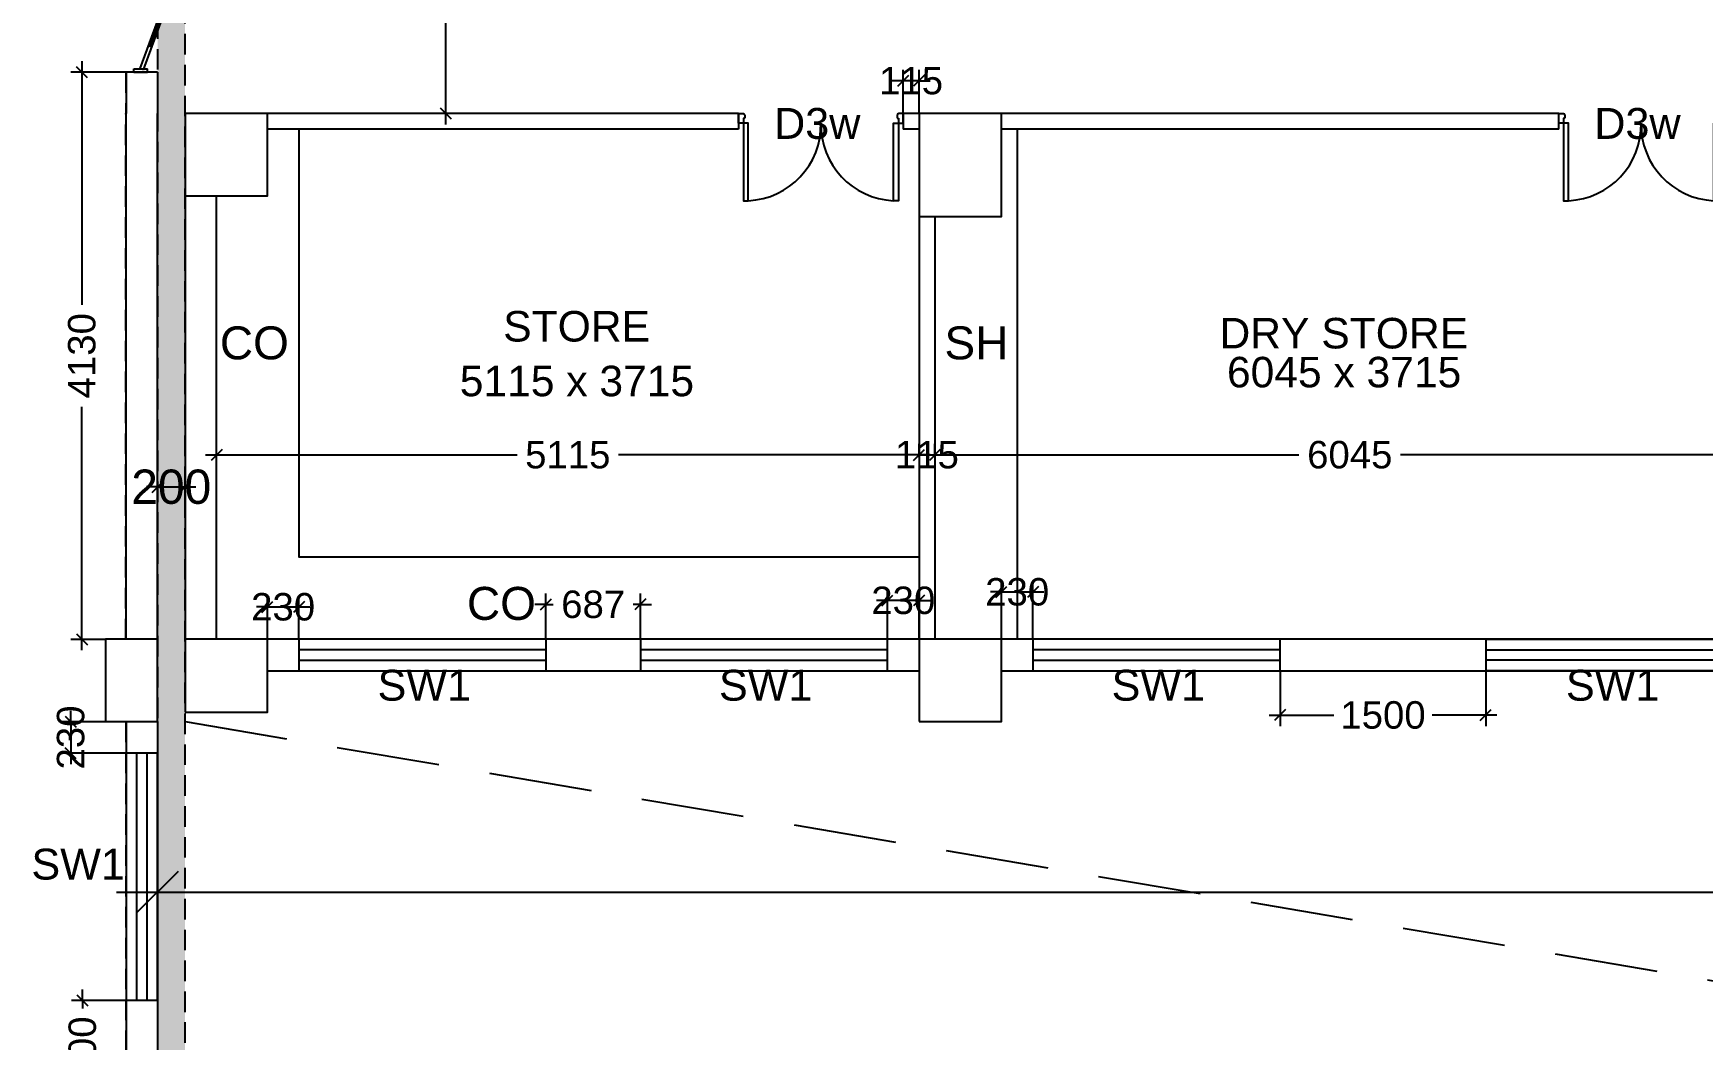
# Model space of a CAD drawing. Extents: x 6345096 to 6738923, y -6490958 to -6305885.
# Drawn here: x 6575885 to 6588046, y -6354227 to -6346897 of the extents above; entities that cross this region are included whole.
import ezdxf
from ezdxf.enums import TextEntityAlignment as Align

# ---------------------------------------------------------------- set-up
doc = ezdxf.new("R2010")
doc.units = 0
doc.header["$LTSCALE"] = 600
doc.header["$MEASUREMENT"] = 0
doc.header["$PDMODE"] = 35
doc.linetypes.add('HIDDEN', pattern=[0.375, 0.25, -0.125])
doc.linetypes.add('HIDDEN2', pattern=[0.1875, 0.125, -0.0625])
doc.layers.get('0').update_dxf_attribs({"linetype": 'CONTINUOUS'})
doc.layers.get('Defpoints').update_dxf_attribs({"linetype": 'CONTINUOUS'})
for name, color, linetype in [('Counter', 7, 'CONTINUOUS'), ('DIM WARKING', 8, 'CONTINUOUS'), ('DIMEN', 5, 'CONTINUOUS'), ('DOOR', 32, 'CONTINUOUS'), ('Duct', 8, 'CONTINUOUS'), ('Exp.Joint', 104, 'CONTINUOUS'), ('HS', 251, 'CONTINUOUS'), ('joinery', 7, 'CONTINUOUS'), ('LA-column', 3, 'CONTINUOUS'), ('Room Dim', 1, 'CONTINUOUS'), ('TEXT', 6, 'CONTINUOUS'), ('Walls', 7, 'CONTINUOUS'), ('WIN', 151, 'CONTINUOUS'), ('Working Dim', 5, 'CONTINUOUS')]:
    doc.layers.add(name, color=color, linetype=linetype)
doc.styles.add('ari', font='arial.ttf')
doc.styles.add('ARIAL', font='arial.ttf')
doc.styles.get("Standard").update_dxf_attribs({"font": 'romans.shx'})
doc.dimstyles.new('int. dim', dxfattribs={"dimtxt": 200, "dimasz": 80, "dimexe": 80, "dimexo": 0, "dimgap": 70, "dimtad": 0, "dimdec": 0, "dimzin": 12, "dimdsep": 46, "dimtxsty": 'ari', "dimblk": 'OBLIQUE', "dimcen": 2, "dimdle": 80, "dimclrd": 256, "dimclre": 256, "dimclrt": 6, "dimadec": 0, "dimazin": 0, "dimtfac": 1, "dimtdec": 0, "dimtix": 1, "dimtmove": 2, "dimatfit": 3, "dimfxl": 1, "dimtolj": 1, "dimtzin": 0, "dimlwd": -1, "dimlwe": -1, "dimarcsym": 0})
doc.dimstyles.new('STANDARD$0', dxfattribs={"dimscale": 0, "dimtxt": 150, "dimasz": 125, "dimexe": 0.75, "dimexo": 1, "dimgap": 25, "dimtad": 1, "dimdec": 0, "dimdsep": 46, "dimtxsty": 'Standard', "dimblk1": 'DOT', "dimblk2": 'DOT', "dimsah": 1, "dimcen": 2.5, "dimclrd": 1, "dimclre": 1, "dimclrt": 3, "dimadec": 0, "dimazin": 0, "dimtfac": 1, "dimtdec": 0, "dimtmove": 0, "dimatfit": 3, "dimldrblk": 'DOT', "dimfxl": 1, "dimtolj": 1, "dimtzin": 0, "dimarcsym": 0})

# ---------------------------------------------------------------- blocks, each defined once
blk = doc.blocks.new('Z$W@#5624')
at = {"layer": 'DOOR'}
for p, q in [((19, 470), (840, 769)), ((28, 446), (849, 745)), ((188, 518), (680, 697)), ((676, 709), (685, 685)), ((0, 400), (0, 499)), ((0, 499), (25, 499)), ((25, 400), (25, 499)), ((183, 529), (192, 506)), ((1798, 499), (1773, 499)), ((1773, 400), (1773, 499)), ((1798, 400), (1798, 499)), ((0, 400), (25, 400)), ((19, 470), (28, 446)), ((1770, 453), (949, 154)), ((1779, 429), (957, 130)), ((1610, 381), (1117, 202)), ((1614, 369), (1606, 393)), ((1779, 429), (1770, 453)), ((1798, 400), (1773, 400)), ((1113, 214), (1122, 190))]:
    blk.add_line(p, q, dxfattribs=at)
at = {"layer": 'DOOR', "color": 145}
for centre, start_param, end_param in [((0, 449), 2.617994, 3.665191), ((1798, 449), -0.523599, 0.523599)]:
    blk.add_ellipse(centre, major_axis=(-899, 0), ratio=1, start_param=start_param, end_param=end_param, dxfattribs=at)
blk = doc.blocks.new('Z$W@#10897')
at = {"layer": 'DOOR'}
for p, q in [((44, 88), (0, 88)), ((0, 88), (0, 0)), ((0, 0), (44, 0)), ((44, 44), (44, 88)), ((56, 44), (44, 44)), ((44, 0), (44, 2)), ((56, 12), (54, 12)), ((56, 12), (56, 44)), ((1444, 12), (1444, 44)), ((1444, 44), (1456, 44)), ((1444, 12), (1446, 12)), ((1456, 44), (1456, 88)), ((1456, 88), (1500, 88)), ((1456, 0), (1456, 2)), ((1500, 0), (1456, 0)), ((1500, 88), (1500, 0))]:
    blk.add_line(p, q, dxfattribs=at)
for points in [[(88, 794), (88, 88), (44, 88), (44, 794)], [(1412, 794), (1412, 88), (1456, 88), (1456, 794)]]:
    blk.add_lwpolyline(points, close=True, dxfattribs=at)
at = {"layer": 'DOOR', "color": 145}
for centre, start, end in [((57, 102), 358.8871, 87.3823), ((1443, 102), 92.6177, 181.1129)]:
    blk.add_arc(centre, 693, start, end, dxfattribs=at)
at = {"layer": 'DOOR'}
for centre, start, end in [((44, 12), 270, 0), ((1456, 12), 180, 270)]:
    blk.add_arc(centre, 9.92, start, end, dxfattribs=at)
blk = doc.blocks.new('_Oblique')
at = {"color": 0, "linetype": 'ByBlock', "lineweight": -2}
blk.add_line((-0.5, -0.5), (0.5, 0.5), dxfattribs=at)
blk = doc.blocks.new('*D293')
at = {"layer": 'Defpoints', "color": 0, "transparency": 16777216}
for p in [(6576790, -6350201, 5), (6576989, -6350201, 1), (6576989, -6350201)]:
    blk.add_point(p, dxfattribs=at)
at = {"layer": 'DIM WARKING', "transparency": 16777216}
for p, q in [((6576790, -6350201), (6576710, -6350201)), ((6576790, -6350201), (6576790, -6350281)), ((6576790, -6350201), (6576989, -6350201)), ((6576989, -6350201), (6576989, -6350281)), ((6576989, -6350201), (6577069, -6350201))]:
    blk.add_line(p, q, dxfattribs=at)
at = {"layer": 'DIM WARKING', "transparency": 16777216, "xscale": 80, "yscale": 80, "zscale": 80}
blk.add_blockref('_Oblique', (6576790, -6350201), dxfattribs=at)
at = {"layer": 'DIM WARKING', "transparency": 16777216, "xscale": 80, "yscale": 80, "zscale": 80, "rotation": 180}
blk.add_blockref('_Oblique', (6576989, -6350201), dxfattribs=at)
at = {"layer": 'DIM WARKING', "color": 6, "transparency": 16777216, "insert": (6576889, -6350201), "char_height": 250, "attachment_point": 5, "style": 'ari'}
blk.add_mtext('\\A1;200', dxfattribs=at)
blk = doc.blocks.new('*D558')
at = {"layer": 'Defpoints', "color": 0, "transparency": 16777216}
for p in [(6578902, -6345080, 5), (6578889, -6347480), (6578902, -6347480, 6)]:
    blk.add_point(p, dxfattribs=at)
at = {"layer": 'Working Dim', "transparency": 16777216}
for p, q in [((6578889, -6345000), (6578889, -6345910)), ((6578902, -6345080), (6578809, -6345080)), ((6578889, -6347560), (6578889, -6346650)), ((6578902, -6347480), (6578809, -6347480))]:
    blk.add_line(p, q, dxfattribs=at)
at = {"layer": 'Working Dim', "transparency": 16777216, "xscale": 80, "yscale": 80, "zscale": 80}
for p, rotation in [((6578889, -6345080), 90), ((6578889, -6347480), 270)]:
    blk.add_blockref('_Oblique', p, dxfattribs=dict(at, rotation=rotation))
at = {"layer": 'Working Dim', "color": 6, "transparency": 16777216, "insert": (6578889, -6346280), "char_height": 200, "attachment_point": 5, "rotation": 90, "style": 'ari'}
blk.add_mtext('\\A1;2400', dxfattribs=at)
blk = doc.blocks.new('*D583')
at = {"layer": 'Defpoints', "color": 0, "transparency": 16777216}
for p in [(6577219, -6349983, 1), (6582337, -6349967), (6582337, -6349983, 5)]:
    blk.add_point(p, dxfattribs=at)
at = {"layer": 'Working Dim', "transparency": 16777216}
for p, q in [((6577219, -6349983), (6577219, -6349887)), ((6582337, -6349983), (6582337, -6349887)), ((6577139, -6349967), (6579409, -6349967)), ((6582417, -6349967), (6580148, -6349967))]:
    blk.add_line(p, q, dxfattribs=at)
at = {"layer": 'Working Dim', "transparency": 16777216, "xscale": 80, "yscale": 80, "zscale": 80, "rotation": 180}
blk.add_blockref('_Oblique', (6577219, -6349967), dxfattribs=at)
at = {"layer": 'Working Dim', "transparency": 16777216, "xscale": 80, "yscale": 80, "zscale": 80}
blk.add_blockref('_Oblique', (6582337, -6349967), dxfattribs=at)
at = {"layer": 'Working Dim', "color": 6, "transparency": 16777216, "insert": (6579778, -6349967), "char_height": 200, "attachment_point": 5, "style": 'ari'}
blk.add_mtext('\\A1;5115', dxfattribs=at)
blk = doc.blocks.new('*D584')
at = {"layer": 'Defpoints', "color": 0, "transparency": 16777216}
for p in [(6582337, -6349983, 5), (6582452, -6349967, 5), (6582452, -6349967)]:
    blk.add_point(p, dxfattribs=at)
at = {"layer": 'Working Dim', "transparency": 16777216}
for p, q in [((6582337, -6349983), (6582337, -6349887)), ((6582452, -6349967), (6582452, -6349887)), ((6582337, -6349967), (6582257, -6349967)), ((6582337, -6349967), (6582452, -6349967)), ((6582452, -6349967), (6582532, -6349967))]:
    blk.add_line(p, q, dxfattribs=at)
at = {"layer": 'Working Dim', "transparency": 16777216, "xscale": 80, "yscale": 80, "zscale": 80}
blk.add_blockref('_Oblique', (6582337, -6349967), dxfattribs=at)
at = {"layer": 'Working Dim', "transparency": 16777216, "xscale": 80, "yscale": 80, "zscale": 80, "rotation": 180}
blk.add_blockref('_Oblique', (6582452, -6349967), dxfattribs=at)
at = {"layer": 'Working Dim', "color": 6, "transparency": 16777216, "insert": (6582394, -6349967), "char_height": 200, "attachment_point": 5, "style": 'ari'}
blk.add_mtext('\\A1;115', dxfattribs=at)
blk = doc.blocks.new('*D585')
at = {"layer": 'Defpoints', "color": 0, "transparency": 16777216}
for p in [(6582452, -6349967, 5), (6588497, -6349967, 5), (6588497, -6349967)]:
    blk.add_point(p, dxfattribs=at)
at = {"layer": 'Working Dim', "transparency": 16777216}
for p, q in [((6582452, -6349967), (6582452, -6349887)), ((6588497, -6349967), (6588497, -6349887)), ((6582372, -6349967), (6585105, -6349967)), ((6588577, -6349967), (6585845, -6349967))]:
    blk.add_line(p, q, dxfattribs=at)
at = {"layer": 'Working Dim', "transparency": 16777216, "xscale": 80, "yscale": 80, "zscale": 80, "rotation": 180}
blk.add_blockref('_Oblique', (6582452, -6349967), dxfattribs=at)
at = {"layer": 'Working Dim', "transparency": 16777216, "xscale": 80, "yscale": 80, "zscale": 80}
blk.add_blockref('_Oblique', (6588497, -6349967), dxfattribs=at)
at = {"layer": 'Working Dim', "color": 6, "transparency": 16777216, "insert": (6585475, -6349967), "char_height": 200, "attachment_point": 5, "style": 'ari'}
blk.add_mtext('\\A1;6045', dxfattribs=at)
blk = doc.blocks.new('*D590')
at = {"layer": 'Defpoints', "color": 0, "transparency": 16777216}
for p in [(6582222, -6347242), (6582222, -6347480, 6), (6582337, -6347480, 6)]:
    blk.add_point(p, dxfattribs=at)
at = {"layer": 'Working Dim', "transparency": 16777216}
for p, q in [((6582222, -6347480), (6582222, -6347162)), ((6582337, -6347480), (6582337, -6347162)), ((6582222, -6347242), (6582142, -6347242)), ((6582337, -6347242), (6582222, -6347242)), ((6582337, -6347242), (6582417, -6347242))]:
    blk.add_line(p, q, dxfattribs=at)
at = {"layer": 'Working Dim', "transparency": 16777216, "xscale": 80, "yscale": 80, "zscale": 80}
blk.add_blockref('_Oblique', (6582222, -6347242), dxfattribs=at)
at = {"layer": 'Working Dim', "transparency": 16777216, "xscale": 80, "yscale": 80, "zscale": 80, "rotation": 180}
blk.add_blockref('_Oblique', (6582337, -6347242), dxfattribs=at)
at = {"layer": 'Working Dim', "color": 6, "transparency": 16777216, "insert": (6582279, -6347242), "char_height": 200, "attachment_point": 5, "style": 'ari'}
blk.add_mtext('\\A1;115', dxfattribs=at)
blk = doc.blocks.new('*D595')
at = {"layer": 'Defpoints', "color": 0, "transparency": 16777216}
for p in [(6577819, -6351075), (6577590, -6351311, 11173), (6577819, -6351311, 0)]:
    blk.add_point(p, dxfattribs=at)
at = {"layer": 'Working Dim', "transparency": 16777216}
for p, q in [((6577590, -6351311), (6577590, -6350995)), ((6577819, -6351311), (6577819, -6350995)), ((6577590, -6351075), (6577510, -6351075)), ((6577590, -6351075), (6577819, -6351075)), ((6577819, -6351075), (6577899, -6351075))]:
    blk.add_line(p, q, dxfattribs=at)
at = {"layer": 'Working Dim', "transparency": 16777216, "xscale": 80, "yscale": 80, "zscale": 80}
blk.add_blockref('_Oblique', (6577590, -6351075), dxfattribs=at)
at = {"layer": 'Working Dim', "transparency": 16777216, "xscale": 80, "yscale": 80, "zscale": 80, "rotation": 180}
blk.add_blockref('_Oblique', (6577819, -6351075), dxfattribs=at)
at = {"layer": 'Working Dim', "color": 6, "transparency": 16777216, "insert": (6577704, -6351075), "char_height": 200, "attachment_point": 5, "style": 'ari'}
blk.add_mtext('\\A1;230', dxfattribs=at)
blk = doc.blocks.new('*D596')
at = {"layer": 'Defpoints', "color": 0, "transparency": 16777216}
for p in [(6582107, -6351028), (6582107, -6351310, 5), (6582337, -6351310, 5)]:
    blk.add_point(p, dxfattribs=at)
at = {"layer": 'Working Dim', "transparency": 16777216}
for p, q in [((6582107, -6351310), (6582107, -6350948)), ((6582337, -6351310), (6582337, -6350948)), ((6582107, -6351028), (6582027, -6351028)), ((6582337, -6351028), (6582107, -6351028)), ((6582337, -6351028), (6582417, -6351028))]:
    blk.add_line(p, q, dxfattribs=at)
at = {"layer": 'Working Dim', "transparency": 16777216, "xscale": 80, "yscale": 80, "zscale": 80}
blk.add_blockref('_Oblique', (6582107, -6351028), dxfattribs=at)
at = {"layer": 'Working Dim', "transparency": 16777216, "xscale": 80, "yscale": 80, "zscale": 80, "rotation": 180}
blk.add_blockref('_Oblique', (6582337, -6351028), dxfattribs=at)
at = {"layer": 'Working Dim', "color": 6, "transparency": 16777216, "insert": (6582222, -6351028), "char_height": 200, "attachment_point": 5, "style": 'ari'}
blk.add_mtext('\\A1;230', dxfattribs=at)
blk = doc.blocks.new('*D597')
at = {"layer": 'Defpoints', "color": 0, "transparency": 16777216}
for p in [(6580307, -6351057), (6579619, -6351310, 0), (6580307, -6351310, 5)]:
    blk.add_point(p, dxfattribs=at)
at = {"layer": 'Working Dim', "transparency": 16777216}
for p, q in [((6579619, -6351310), (6579619, -6350977)), ((6580307, -6351310), (6580307, -6350977)), ((6579619, -6351057), (6579539, -6351057)), ((6579619, -6351057), (6579672, -6351057)), ((6580307, -6351057), (6580255, -6351057)), ((6580307, -6351057), (6580387, -6351057))]:
    blk.add_line(p, q, dxfattribs=at)
at = {"layer": 'Working Dim', "transparency": 16777216, "xscale": 80, "yscale": 80, "zscale": 80}
blk.add_blockref('_Oblique', (6579619, -6351057), dxfattribs=at)
at = {"layer": 'Working Dim', "transparency": 16777216, "xscale": 80, "yscale": 80, "zscale": 80, "rotation": 180}
blk.add_blockref('_Oblique', (6580307, -6351057), dxfattribs=at)
at = {"layer": 'Working Dim', "color": 6, "transparency": 16777216, "insert": (6579963, -6351057), "char_height": 200, "attachment_point": 5, "style": 'ari'}
blk.add_mtext('\\A1;687', dxfattribs=at)
blk = doc.blocks.new('*D598')
at = {"layer": 'Defpoints', "color": 0, "transparency": 16777216}
for p in [(6583167, -6350966), (6582937, -6351310, 5), (6583167, -6351310, 5)]:
    blk.add_point(p, dxfattribs=at)
at = {"layer": 'Working Dim', "transparency": 16777216}
for p, q in [((6582937, -6350966), (6582857, -6350966)), ((6582937, -6351310), (6582937, -6350886)), ((6582937, -6350966), (6583167, -6350966)), ((6583167, -6351310), (6583167, -6350886)), ((6583167, -6350966), (6583247, -6350966))]:
    blk.add_line(p, q, dxfattribs=at)
at = {"layer": 'Working Dim', "transparency": 16777216, "xscale": 80, "yscale": 80, "zscale": 80}
blk.add_blockref('_Oblique', (6582937, -6350966), dxfattribs=at)
at = {"layer": 'Working Dim', "transparency": 16777216, "xscale": 80, "yscale": 80, "zscale": 80, "rotation": 180}
blk.add_blockref('_Oblique', (6583167, -6350966), dxfattribs=at)
at = {"layer": 'Working Dim', "color": 6, "transparency": 16777216, "insert": (6583052, -6350966), "char_height": 200, "attachment_point": 5, "style": 'ari'}
blk.add_mtext('\\A1;230', dxfattribs=at)
blk = doc.blocks.new('*D1086')
at = {"layer": 'Defpoints', "color": 0, "transparency": 16777216}
for p in [(6576560, -6351911, 4), (6576157, -6352141), (6576559, -6352141, 11182)]:
    blk.add_point(p, dxfattribs=at)
at = {"layer": 'Working Dim', "transparency": 16777216}
for p, q in [((6576157, -6351911), (6576157, -6351831)), ((6576560, -6351911), (6576077, -6351911)), ((6576157, -6351911), (6576157, -6352141)), ((6576559, -6352141), (6576077, -6352141)), ((6576157, -6352141), (6576157, -6352221))]:
    blk.add_line(p, q, dxfattribs=at)
at = {"layer": 'Working Dim', "transparency": 16777216, "xscale": 80, "yscale": 80, "zscale": 80}
for p, rotation in [((6576157, -6351911), 270), ((6576157, -6352141), 90)]:
    blk.add_blockref('_Oblique', p, dxfattribs=dict(at, rotation=rotation))
at = {"layer": 'Working Dim', "color": 6, "transparency": 16777216, "insert": (6576157, -6352026), "char_height": 200, "attachment_point": 5, "rotation": 90, "style": 'ari'}
blk.add_mtext('\\A1;230', dxfattribs=at)
blk = doc.blocks.new('*D1087')
at = {"layer": 'Defpoints', "color": 0, "transparency": 16777216}
for p in [(6576559, -6353941, 11182), (6576242, -6354641), (6576560, -6354641, 8)]:
    blk.add_point(p, dxfattribs=at)
at = {"layer": 'Working Dim', "transparency": 16777216}
for p, q in [((6576242, -6353941), (6576242, -6353861)), ((6576559, -6353941), (6576162, -6353941)), ((6576242, -6353941), (6576242, -6354001)), ((6576560, -6354641), (6576162, -6354641)), ((6576242, -6354641), (6576242, -6354580)), ((6576242, -6354641), (6576242, -6354721))]:
    blk.add_line(p, q, dxfattribs=at)
at = {"layer": 'Working Dim', "transparency": 16777216, "xscale": 80, "yscale": 80, "zscale": 80}
for p, rotation in [((6576242, -6353941), 270), ((6576242, -6354641), 90)]:
    blk.add_blockref('_Oblique', p, dxfattribs=dict(at, rotation=rotation))
at = {"layer": 'Working Dim', "color": 6, "transparency": 16777216, "insert": (6576242, -6354291), "char_height": 200, "attachment_point": 5, "rotation": 90, "style": 'ari'}
blk.add_mtext('\\A1;700', dxfattribs=at)
blk = doc.blocks.new('*D1188')
at = {"layer": 'Defpoints', "color": 0, "transparency": 16777216}
for p in [(6576789, -6352150, 11182), (6607050, -6352162, 5), (6607050, -6353152)]:
    blk.add_point(p, dxfattribs=at)
at = {"layer": 'DIMEN', "color": 8, "transparency": 16777216}
for p, q in [((6576789, -6352150), (6576789, -6353452)), ((6607050, -6352162), (6607050, -6353452)), ((6576489, -6353152), (6590791, -6353152)), ((6607350, -6353152), (6593048, -6353152))]:
    blk.add_line(p, q, dxfattribs=at)
at = {"layer": 'DIMEN', "color": 8, "transparency": 16777216, "xscale": 300, "yscale": 300, "zscale": 300, "rotation": 180}
blk.add_blockref('_Oblique', (6576789, -6353152), dxfattribs=at)
at = {"layer": 'DIMEN', "color": 8, "transparency": 16777216, "xscale": 300, "yscale": 300, "zscale": 300}
blk.add_blockref('_Oblique', (6607050, -6353152), dxfattribs=at)
at = {"layer": 'DIMEN', "color": 7, "transparency": 16777216, "insert": (6591919, -6353152), "char_height": 500, "attachment_point": 5, "style": 'ari'}
blk.add_mtext('\\A1;30.26m', dxfattribs=at)
blk = doc.blocks.new('*D1251')
at = {"layer": 'Defpoints', "color": 0, "transparency": 16777216}
for p in [(6584967, -6351540, 5), (6586466, -6351540, 5), (6586466, -6351863)]:
    blk.add_point(p, dxfattribs=at)
at = {"layer": 'Working Dim', "transparency": 16777216}
for p, q in [((6584967, -6351540), (6584967, -6351943)), ((6586466, -6351540), (6586466, -6351943)), ((6584887, -6351863), (6585358, -6351863)), ((6586546, -6351863), (6586076, -6351863))]:
    blk.add_line(p, q, dxfattribs=at)
at = {"layer": 'Working Dim', "transparency": 16777216, "xscale": 80, "yscale": 80, "zscale": 80, "rotation": 180}
blk.add_blockref('_Oblique', (6584967, -6351863), dxfattribs=at)
at = {"layer": 'Working Dim', "transparency": 16777216, "xscale": 80, "yscale": 80, "zscale": 80}
blk.add_blockref('_Oblique', (6586466, -6351863), dxfattribs=at)
at = {"layer": 'Working Dim', "color": 6, "transparency": 16777216, "insert": (6585717, -6351863), "char_height": 200, "attachment_point": 5, "style": 'ari'}
blk.add_mtext('\\A1;1500', dxfattribs=at)
blk = doc.blocks.new('*D1263')
at = {"layer": 'Defpoints', "color": 0, "transparency": 16777216}
for p in [(6576238, -6347180), (6576559, -6347180), (6576410, -6351311, 11177)]:
    blk.add_point(p, dxfattribs=at)
at = {"layer": 'Working Dim', "transparency": 16777216}
for p, q in [((6576238, -6347100), (6576238, -6348873)), ((6576559, -6347180), (6576158, -6347180)), ((6576238, -6351391), (6576238, -6349618)), ((6576410, -6351311), (6576158, -6351311))]:
    blk.add_line(p, q, dxfattribs=at)
at = {"layer": 'Working Dim', "transparency": 16777216, "xscale": 80, "yscale": 80, "zscale": 80}
for p, rotation in [((6576238, -6347180), 90), ((6576238, -6351311), 270)]:
    blk.add_blockref('_Oblique', p, dxfattribs=dict(at, rotation=rotation))
at = {"layer": 'Working Dim', "color": 6, "transparency": 16777216, "insert": (6576238, -6349245), "char_height": 200, "attachment_point": 5, "rotation": 90, "style": 'ari'}
blk.add_mtext('\\A1;4130', dxfattribs=at)
blk = doc.blocks.new('*D2597')
at = {"layer": 'Defpoints', "color": 0, "linetype": 'HIDDEN', "transparency": 16777216}
for p in [(46470, 106223, 5), (46670, 106223, 1), (46670, 106223)]:
    blk.add_point(p, dxfattribs=at)
at = {"layer": 'DIM WARKING', "transparency": 16777216}
for p, q in [((46470, 106223), (46390, 106223)), ((46470, 106223), (46470, 106143)), ((46470, 106223), (46670, 106223)), ((46670, 106223), (46670, 106143)), ((46670, 106223), (46750, 106223))]:
    blk.add_line(p, q, dxfattribs=at)
at = {"layer": 'DIM WARKING', "linetype": 'HIDDEN', "transparency": 16777216, "xscale": 80, "yscale": 80, "zscale": 80}
blk.add_blockref('_Oblique', (46470, 106223), dxfattribs=at)
at = {"layer": 'DIM WARKING', "linetype": 'HIDDEN', "transparency": 16777216, "xscale": 80, "yscale": 80, "zscale": 80, "rotation": 180}
blk.add_blockref('_Oblique', (46670, 106223), dxfattribs=at)
at = {"layer": 'DIM WARKING', "color": 6, "linetype": 'HIDDEN', "transparency": 16777216, "insert": (46570, 106223), "char_height": 250, "attachment_point": 5, "style": 'ari'}
blk.add_mtext('\\A1;200', dxfattribs=at)
blk = doc.blocks.new('A$C2CD672AE')
at = {"layer": 'Walls', "color": 8, "linetype": 'HIDDEN'}
for p, q in [((46470.1, 109243.6), (46240.1, 109243.6)), ((46240.1, 109243.6), (46240.1, 108943.6)), ((46470.1, 109243.6), (46470.1, 108943.6)), ((46240.1, 105113.4), (46240.1, 108943.7)), ((46470.1, 105113.4), (46470.1, 108943.7)), ((46670.1, 108343.7), (46670.1, 105113.6)), ((46900.1, 105113.6), (46900.1, 108343.7)), ((52017.6, 108193.5), (52017.6, 105113.5)), ((52132.6, 108193.5), (52132.6, 105113.5)), ((52017.6, 105113.5), (47270.1, 105113.5)), ((58178.1, 105113.5), (52617.6, 105113.6)), ((47270.1, 104883.5), (52017.6, 104883.5)), ((52617.6, 104883.6), (58178.1, 104883.5)), ((46240.1, 104513.4), (46240.1, 98323.5)), ((46470.1, 104513.4), (46470.1, 98323.5))]:
    blk.add_line(p, q, dxfattribs=at)
for points in [[(50702.6, 108943.7), (47270.1, 108943.7)], [(50702.6, 108943.7), (50702.6, 108828.7)], [(52017.6, 108943.7), (51902.6, 108943.7)], [(51902.6, 108943.7), (51902.6, 108828.7)], [(56678.1, 108943.7), (52617.6, 108943.7)], [(56678.1, 108828.7), (56678.1, 108943.7)], [(50702.6, 108828.7), (47270.1, 108828.7)], [(52017.6, 108828.7), (51902.6, 108828.7)], [(56678.1, 108828.7), (52617.6, 108828.7)]]:
    blk.add_lwpolyline(points, dxfattribs=at)
at = {"layer": 'DIM WARKING', "color": 8, "linetype": 'HIDDEN'}
dim = blk.add_linear_dim(base=(46670.1, 106223), p1=(46470.1, 106223, 4.5), p2=(46670.1, 106223, 1), dimstyle='int. dim', override={"dimtxt": 250}, dxfattribs=at)
dim.commit()
dim.dimension.update_dxf_attribs({"geometry": '*D2597', "text_midpoint": (46570.1, 106223)})

msp = doc.modelspace()

# ---------------------------------------------------------------- hatches: boundary and pattern name
at = {"layer": 'Exp.Joint', "linetype": 'HIDDEN'}
msp.add_hatch(color=256, dxfattribs=at).paths.add_polyline_path([(6576989.529, -6334860.673), (6576789.529, -6334860.673), (6576789.529, -6455500.935), (6576989.529, -6455500.935)])

# ---------------------------------------------------------------- linework, layer by layer
at = {"layer": 'Counter', "linetype": 'Continuous', "elevation": 1.031}
msp.add_lwpolyline([(6577819.507, -6347595.318), (6577819.507, -6350710.318), (6582336.938, -6350710.318)], dxfattribs=at)
at = {"layer": 'Duct', "color": 8, "linetype": 'HIDDEN2', "ltscale": 10}
msp.add_line((6576989.439, -6351910.436, 1.031), (6606469.44, -6356906.506, -3.017), dxfattribs=at)
at = {"layer": 'Exp.Joint', "linetype": 'HIDDEN', "elevation": 4.947}
msp.add_lwpolyline([(6576989.529, -6334860.673), (6576789.529, -6334860.673), (6576789.529, -6455500.935), (6576989.529, -6455500.935)], close=True, dxfattribs=at)
at = {"layer": 'LA-column', "color": 2}
for points, elevation in [([(6576989.529, -6348080.251), (6577589.529, -6348080.251), (6577589.529, -6347480.251), (6576989.529, -6347480.251)], 1.031), ([(6582337.033, -6348230.251), (6582937.033, -6348230.251), (6582937.033, -6347480.251), (6582337.033, -6347480.251)], 4.482), ([(6576789.529, -6351910.538), (6576789.529, -6351310.538), (6576409.529, -6351310.538), (6576409.529, -6351910.538)], 11176.851), ([(6576989.529, -6351840.538), (6577589.529, -6351840.538), (6577589.529, -6351310.538), (6576989.529, -6351310.538)], 11176.851), ([(6582337.033, -6351910.251), (6582937.033, -6351910.251), (6582937.033, -6351310.251), (6582337.033, -6351310.251)], 4.482)]:
    msp.add_lwpolyline(points, close=True, dxfattribs=dict(at, elevation=elevation))
at = {"layer": 'Walls', "linetype": 'Continuous'}
for p, q in [((6576789.439, -6347180.321), (6576559.439, -6347180.321)), ((6576559.439, -6347180.321), (6576559.439, -6347480.321)), ((6576789.439, -6347180.321), (6576789.439, -6347480.321)), ((6576559.509, -6351310.538), (6576559.521, -6347480.25)), ((6576789.509, -6351310.538), (6576789.521, -6347480.251)), ((6583051.938, -6347595.251), (6583051.938, -6351310.361)), ((6576989.439, -6348080.251), (6576989.439, -6351310.321)), ((6577219.439, -6351310.318), (6577219.439, -6348080.251)), ((6582336.938, -6348230.361), (6582336.938, -6351310.361)), ((6582451.938, -6348230.361), (6582451.938, -6351310.361)), ((6582336.938, -6351310.361), (6577589.439, -6351310.368)), ((6588497.439, -6351310.361), (6582936.938, -6351310.318)), ((6577589.439, -6351540.368), (6582336.938, -6351540.361)), ((6582936.938, -6351540.318), (6588497.439, -6351540.361)), ((6576559.509, -6351910.538), (6576559.529, -6358100.366)), ((6576789.509, -6351910.538), (6576789.529, -6358100.366))]:
    msp.add_line(p, q, dxfattribs=at)
for points in [[(6581021.938, -6347480.251), (6577589.529, -6347480.251)], [(6581021.938, -6347480.252), (6581021.938, -6347595.252)], [(6582336.938, -6347480.251), (6582221.938, -6347480.251)], [(6582221.938, -6347480.252), (6582221.938, -6347595.252)], [(6586997.439, -6347480.251), (6582936.938, -6347480.251)], [(6586997.439, -6347595.251), (6586997.439, -6347480.251)], [(6581021.938, -6347595.251), (6577589.529, -6347595.251)], [(6582336.938, -6347595.251), (6582221.938, -6347595.251)], [(6586997.439, -6347595.251), (6582936.938, -6347595.251)]]:
    msp.add_lwpolyline(points, dxfattribs=at)
at = {"layer": 'WIN', "linetype": 'Continuous'}
for points, elevation in [([(6579619.439, -6351540.249), (6579619.439, -6351310.249), (6577819.439, -6351310.249), (6577819.439, -6351540.249)], 0.133), ([(6582106.938, -6351540.362), (6582106.938, -6351310.362), (6580306.938, -6351310.362), (6580306.938, -6351540.362)], 5.322), ([(6584966.938, -6351540.318), (6584966.938, -6351310.318), (6583166.938, -6351310.318), (6583166.938, -6351540.318)], 5.322), ([(6586467.439, -6351540.36), (6586467.439, -6351310.36), (6588267.439, -6351310.36), (6588267.439, -6351540.36)], 5.322), ([(6579619.439, -6351463.249), (6579619.439, -6351387.249), (6577819.439, -6351387.249), (6577819.439, -6351463.249)], 0.133), ([(6582106.938, -6351463.362), (6582106.938, -6351387.362), (6580306.938, -6351387.362), (6580306.938, -6351463.362)], 5.322), ([(6584966.938, -6351463.318), (6584966.938, -6351387.318), (6583166.938, -6351387.318), (6583166.938, -6351463.318)], 5.322), ([(6586467.439, -6351463.36), (6586467.439, -6351387.36), (6588267.439, -6351387.36), (6588267.439, -6351463.36)], 5.322), ([(6576789.438, -6352140.538), (6576559.438, -6352140.538), (6576559.438, -6353940.538), (6576789.438, -6353940.538)], 11181.982), ([(6576712.438, -6352140.538), (6576636.438, -6352140.538), (6576636.438, -6353940.538), (6576712.438, -6353940.538)], 11181.982)]:
    msp.add_lwpolyline(points, close=True, dxfattribs=dict(at, elevation=elevation))

# ---------------------------------------------------------------- block references
at = {"layer": 'DOOR', "linetype": 'Continuous', "xscale": -1.001247152686119, "yscale": 1.001247152686119, "zscale": 1.001247151760859, "rotation": 270}
msp.add_blockref('Z$W@#5624', (6576216.939, -6347180.321, 0.191), dxfattribs=at)
at = {"layer": 'DOOR', "xscale": 0.7999999783933163, "yscale": 0.7999999783933163, "zscale": 0.7999999783933163, "rotation": 180}
for p in [(6582221.938, -6347480.251, 6.162), (6588197.439, -6347480.251, 0.973)]:
    msp.add_blockref('Z$W@#10897', p, dxfattribs=at)
at = {"layer": 'HS'}
msp.add_blockref('A$C2CD672AE', (6530319.294, -6456423.902, 8.17), dxfattribs=at)

# ---------------------------------------------------------------- texts
at = {"layer": 'Counter', "color": 10, "style": 'ARIAL'}
for s, p in [('CO', (6577243.303, -6349271.369, -4.1)), ('SH', (6582521.98, -6349271.369, -4.1)), ('CO', (6579043.235, -6351169.161, -4.998))]:
    msp.add_text(s, height=240, dxfattribs=at).set_placement(p)
at = {"layer": 'joinery', "style": 'ari'}
for s, p in [('D3w', (6581595.212, -6347665.127, 6.162)), ('D3w', (6587570.713, -6347665.127, 0.973)), ('SW1', (6578732.649, -6351757.756, 0.133)), ('SW1', (6581220.147, -6351757.868, 5.322)), ('SW1', (6584080.147, -6351757.824, 5.322)), ('SW1', (6587390.143, -6351757.867, 5.322)), ('SW1', (6576210.925, -6353060.801, 11181.982))]:
    msp.add_text(s, height=225, dxfattribs=at).set_placement(p, align=Align.CENTER)
at = {"layer": 'Room Dim', "style": 'ARIAL'}
for s, p in [('6045 x 3715', (6585433.773, -6349475.149, 0.191)), ('5115 x 3715', (6579844.523, -6349539.953, 0.191))]:
    msp.add_text(s, height=222, dxfattribs=at).set_placement(p, align=Align.CENTER)
at = {"layer": 'TEXT', "color": 7, "style": 'ARIAL'}
for s, p in [('STORE', (6579842.264, -6349141.558, 0.191)), ('DRY STORE', (6585431.515, -6349191.815, 0.191))]:
    msp.add_text(s, height=222.3176, rotation=359.9999022, dxfattribs=at).set_placement(p, align=Align.CENTER)

# ---------------------------------------------------------------- dimensions: what is measured, and where the dimension line sits
at = {"layer": 'DIM WARKING', "color": 3}
dim = msp.add_linear_dim(base=(6576989.439, -6350200.938), p1=(6576789.513, -6350200.938, 4.503), p2=(6576989.439, -6350200.938, 1.031), dimstyle='int. dim', override={"dimtxt": 250}, dxfattribs=at)
dim.commit()
dim.dimension.update_dxf_attribs({"geometry": '*D293', "text_midpoint": (6576889.476, -6350200.938)})
at = {"layer": 'DIMEN'}
dim = msp.add_linear_dim(base=(6607049.53, -6353152.299), p1=(6576789.438, -6352150.126, 11181.982), p2=(6607049.53, -6352162.443, 5.021), dimstyle='STANDARD$0', override={"dimscale": 1, "dimtxt": 500, "dimasz": 300, "dimexe": 300, "dimexo": 0, "dimgap": 1, "dimtad": 0, "dimdec": 2, "dimlfac": 0.001, "dimzin": 0, "dimpost": 'm', "dimtxsty": 'ari', "dimblk1": 'Oblique', "dimblk2": 'Oblique', "dimcen": 0, "dimdle": 300, "dimclrd": 8, "dimclre": 8, "dimclrt": 7, "dimadec": 2, "dimtdec": 2, "dimtmove": 2, "dimfxl": 0.75, "dimfrac": 1, "dimlwd": 65535, "dimlwe": 65535}, dxfattribs=at)
dim.commit()
dim.dimension.update_dxf_attribs({"geometry": '*D1188', "text_midpoint": (6591919.484, -6353152.299)})
at = {"layer": 'Working Dim', "color": 6}
for base, p1, p2, picture, middle in [((6578888.708, -6347480.251), (6578902.06, -6345080.434, 5.322), (6578902.06, -6347480.251, 6.162), '*D558', (6578888.708, -6346280.343)), ((6576237.998, -6347180.321), (6576409.529, -6351310.538, 11176.851), (6576559.439, -6347180.321), '*D1263', (6576237.998, -6349245.43)), ((6576157.252, -6352140.538), (6576559.509, -6351910.538, 4.324), (6576559.438, -6352140.538, 11181.982), '*D1086', (6576157.252, -6352025.538)), ((6576241.788, -6354640.842), (6576559.438, -6353940.538, 11181.982), (6576559.525, -6354640.842, 7.872), '*D1087', (6576241.788, -6354290.69))]:
    dim = msp.add_linear_dim(base=base, p1=p1, p2=p2, angle=90, dimstyle='int. dim', override={"dimtxt": 200, "dimarcsym": 1}, dxfattribs=at)
    dim.commit()
    dim.dimension.update_dxf_attribs({"geometry": picture, "text_midpoint": middle})
for base, p1, p2, picture, middle in [((6582221.938, -6347242.38), (6582336.938, -6347480.251, 6.162), (6582221.938, -6347480.281, 6.162), '*D590', (6582279.438, -6347242.38)), ((6582451.938, -6349966.816), (6582336.938, -6349983.341, 5.322), (6582451.938, -6349966.816, 5.322), '*D584', (6582394.438, -6349966.816)), ((6583166.938, -6350965.872), (6582936.938, -6351310.318, 5.322), (6583166.938, -6351310.318, 5.322), '*D598', (6583051.938, -6350965.872)), ((6577819.439, -6351074.835), (6577589.529, -6351310.521, 11172.932), (6577819.439, -6351310.521, 0.133), '*D595', (6577704.484, -6351074.835)), ((6580306.938, -6351056.511), (6579619.439, -6351310.365, 0.133), (6580306.938, -6351310.362, 5.322), '*D597', (6579963.188, -6351056.511)), ((6582106.938, -6351028.395), (6582336.938, -6351310.361, 5.322), (6582106.938, -6351310.361, 5.322), '*D596', (6582221.938, -6351028.395)), ((6586466.439, -6351862.76), (6584966.938, -6351540.334, 5.322), (6586466.439, -6351540.36, 5.322), '*D1251', (6585716.688, -6351862.76))]:
    dim = msp.add_linear_dim(base=base, p1=p1, p2=p2, dimstyle='int. dim', override={"dimtxt": 200, "dimarcsym": 1}, dxfattribs=at)
    dim.commit()
    dim.dimension.update_dxf_attribs({"geometry": picture, "text_midpoint": middle})
for base, p1, p2, text, picture, middle in [((6582336.938, -6349966.816), (6577219.439, -6349983.341, 1.031), (6582336.938, -6349983.341, 5.322), '5115', '*D583', (6579778.188, -6349966.816)), ((6588497.439, -6349966.816), (6582451.938, -6349966.816, 5.322), (6588497.439, -6349966.816, 5.322), '6045', '*D585', (6585474.688, -6349966.816))]:
    dim = msp.add_linear_dim(base=base, p1=p1, p2=p2, text=text, dimstyle='int. dim', override={"dimtxt": 200, "dimarcsym": 1}, dxfattribs=at)
    dim.commit()
    dim.dimension.update_dxf_attribs({"geometry": picture, "text_midpoint": middle})

doc.saveas('drawing.dxf')
